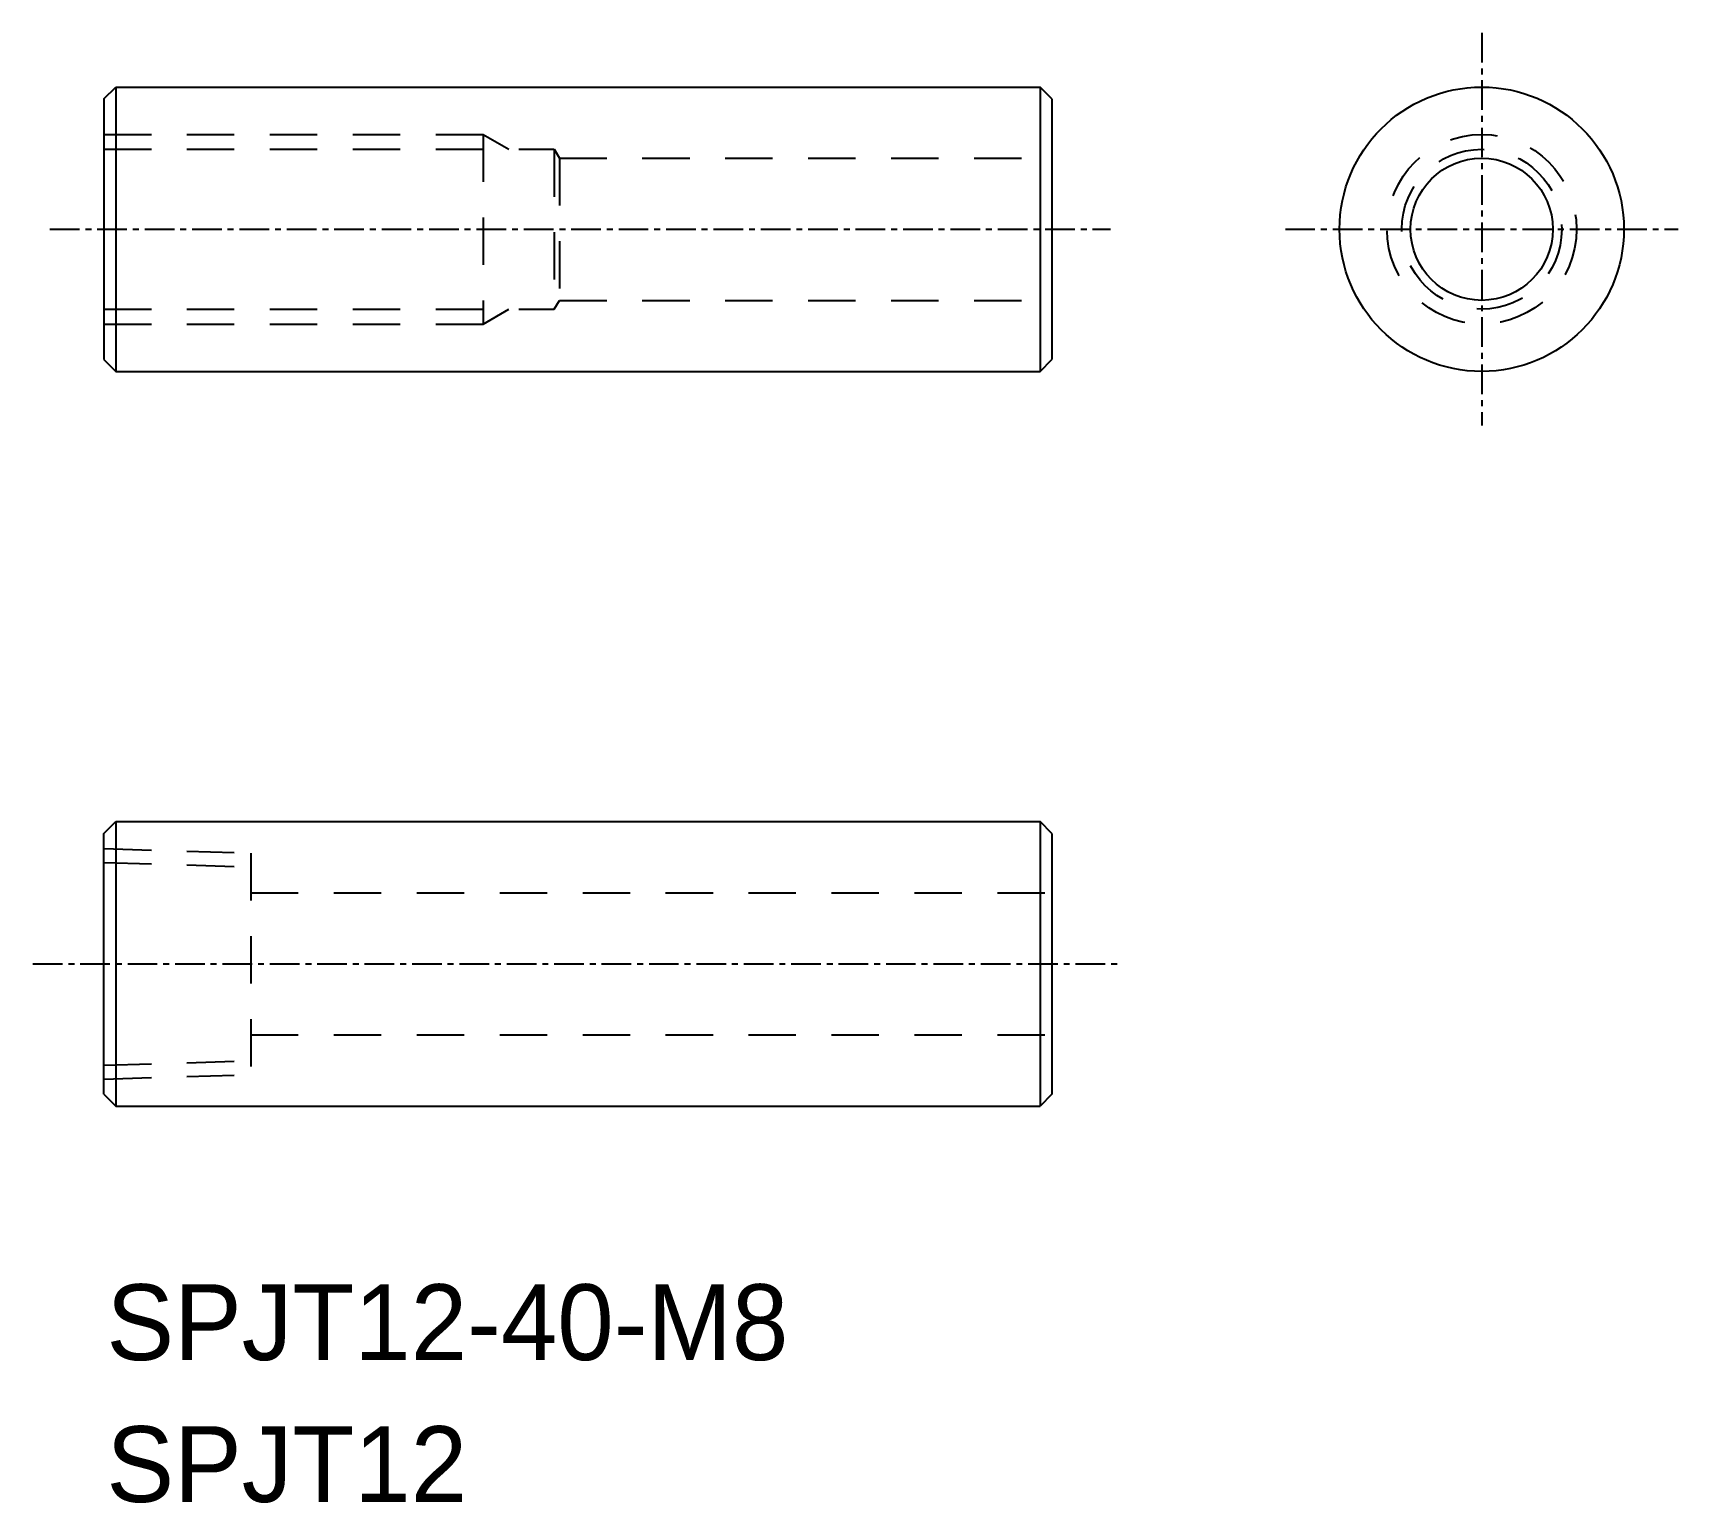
# Model space of a CAD drawing. Extents: x 311.8 to 381.2, y 103.9 to 166.
import ezdxf

# ---------------------------------------------------------------- set-up
doc = ezdxf.new("R2010")
doc.units = 0
doc.linetypes.add('CENTER', pattern=[2, 1.25, -0.25, 0.25, -0.25])
doc.linetypes.add('DASHED', pattern=[3.5, 2, -1.5])
doc.layers.get('0').update_dxf_attribs({"linetype": 'CONTINUOUS'})
doc.layers.add('CENTER', color=1, linetype='CENTER')

msp = doc.modelspace()

# ---------------------------------------------------------------- linework, layer by layer
at = {"color": 7, "linetype": 'CONTINUOUS'}
for p, q in [((314.79, 163.199), (315.29, 163.699)), ((314.79, 163.199), (314.79, 152.199)), ((315.29, 163.699), (354.29, 163.699)), ((315.29, 163.699), (315.29, 151.699)), ((354.29, 163.699), (354.29, 151.699)), ((354.79, 163.199), (354.29, 163.699)), ((354.79, 163.199), (354.79, 152.199)), ((314.79, 152.199), (315.29, 151.699)), ((354.29, 151.699), (354.79, 152.199)), ((315.29, 151.699), (354.29, 151.699)), ((314.79, 132.199), (315.29, 132.699)), ((315.29, 132.699), (354.29, 132.699)), ((315.29, 132.699), (315.29, 120.699)), ((354.29, 132.699), (354.29, 120.699)), ((354.79, 132.199), (354.29, 132.699)), ((314.79, 121.199), (314.79, 132.199)), ((354.79, 132.199), (354.79, 121.199)), ((314.79, 121.199), (315.29, 120.699)), ((354.79, 121.199), (354.29, 120.699)), ((315.29, 120.699), (354.29, 120.699))]:
    msp.add_line(p, q, dxfattribs=at)
for p, q in [((325.04, 163.699), (325.04, 163.699)), ((334.79, 163.699), (334.79, 163.699)), ((314.79, 161.699), (314.79, 153.699))]:
    msp.add_line(p, q)
at = {"color": 3, "linetype": 'DASHED'}
for p, q in [((314.79, 161.699), (330.79, 161.699)), ((314.79, 161.074), (333.79, 161.074)), ((330.79, 161.699), (330.79, 153.699)), ((330.79, 161.699), (331.873, 161.074)), ((333.79, 161.074), (333.79, 154.324)), ((333.79, 161.074), (334.007, 160.699)), ((334.007, 160.699), (354.79, 160.699)), ((334.007, 160.699), (334.007, 154.699)), ((314.79, 154.324), (333.79, 154.324)), ((330.79, 153.699), (331.873, 154.324)), ((333.79, 154.324), (334.007, 154.699)), ((334.007, 154.699), (354.79, 154.699)), ((314.79, 153.699), (330.79, 153.699)), ((314.79, 131.563), (320.99, 131.369)), ((320.99, 131.369), (320.99, 122.029)), ((314.79, 130.982), (320.99, 130.788)), ((320.99, 129.699), (354.79, 129.699)), ((320.99, 123.699), (354.79, 123.699)), ((314.79, 122.416), (320.99, 122.61)), ((314.79, 121.835), (320.99, 122.029))]:
    msp.add_line(p, q, dxfattribs=at)
at = {"color": 7, "linetype": 'CONTINUOUS'}
for radius in [6, 3]:
    msp.add_circle((372.928, 157.699), radius, dxfattribs=at)
at = {"color": 3, "linetype": 'DASHED'}
for radius in [4, 3.375]:
    msp.add_circle((372.928, 157.699), radius, dxfattribs=at)
at = {"layer": 'CENTER', "color": 1, "linetype": 'CENTER'}
for p, q in [((372.928, 165.986), (372.928, 149.412)), ((312.509, 157.699), (357.265, 157.699)), ((364.642, 157.699), (381.215, 157.699)), ((311.79, 126.699), (357.79, 126.699))]:
    msp.add_line(p, q, dxfattribs=at)

# ---------------------------------------------------------------- texts
at = {"color": 7, "linetype": 'CONTINUOUS'}
for s, p in [('SPJT12-40-M8', (314.893, 109.977)), ('SPJT12', (314.893, 103.987))]:
    msp.add_text(s, height=3.2, dxfattribs=at).set_placement(p)

doc.saveas('drawing.dxf')
